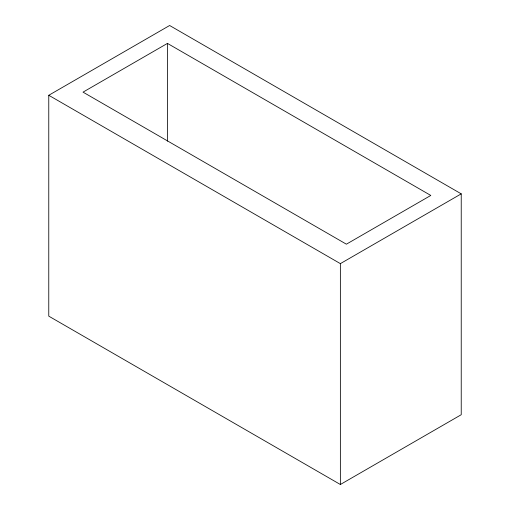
<?xml version="1.0" encoding="UTF-8"?>
<svg xmlns="http://www.w3.org/2000/svg" width="510" height="510" viewBox="0 0 510 510"><rect width="100%" height="100%" fill="white"/><g stroke="black" fill="none" stroke-linecap="round" stroke-linejoin="round"><path stroke-width="0.76" d="M48.769 95.281L169.632 25.5L461.231 193.851L461.231 414.719L340.368 484.5L48.769 316.149L48.769 95.281L340.368 263.632L461.231 193.851M167.452 43.401L83.034 92.138L346.386 244.188L430.803 195.445L167.452 43.401L167.452 141.168M340.368 263.632L340.368 484.5"/></g></svg>
